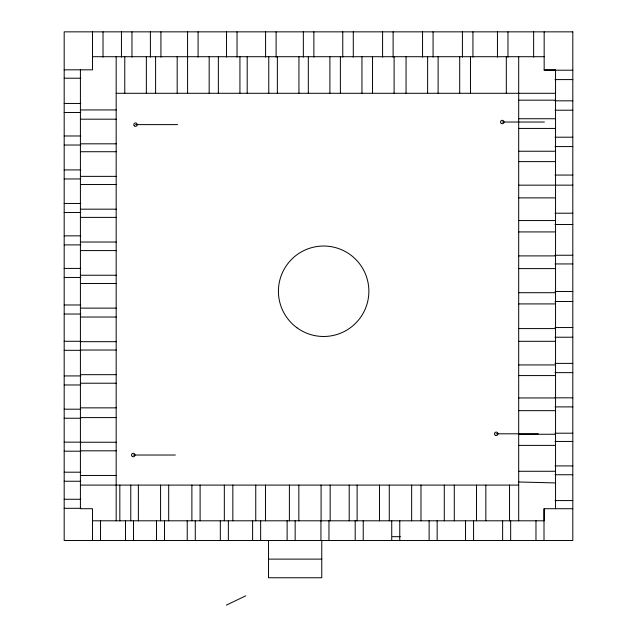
<?xml version="1.0" encoding="UTF-8"?>
<svg xmlns="http://www.w3.org/2000/svg" width="637" height="637" viewBox="0 0 637 637"><rect width="100%" height="100%" fill="white"/><g stroke="black" fill="none" stroke-linecap="round" stroke-linejoin="round"><path stroke-width="0.96" d="M100.527 540.479L100.535 520.628M133.507 540.479L133.515 520.628M164.521 540.479L164.529 520.628M195.264 540.479L195.272 520.628M228.357 540.479L228.357 520.628M260.644 540.479L260.644 520.628M295.154 540.479L295.154 520.628M328.963 540.479L328.971 520.628M363.225 540.479L363.233 520.628M399.765 540.479L399.765 520.628M437.157 540.479L437.157 520.628M473.57 540.479L473.578 520.628M476.468 520.803L476.5 485.099M510.659 540.479L510.659 520.628M544.006 540.479L544.014 508.716L572.814 508.716M226.334 605.15L245.731 595.818M92.492 56.709L544.165 56.709M64.186 69.823L92.492 69.823L92.492 31.85M544.165 69.823L555.552 69.823L555.552 508.716M572.814 70.205L544.165 70.205L544.165 31.85M64.186 78.216L80.78 78.216M555.026 79.593L572.814 79.593M116.173 93.289L555.552 93.289M518.693 100.168L555.552 100.168M555.026 100.829L572.814 100.829M64.186 103.449L80.78 103.449M80.413 109.946L116.173 109.946M555.026 110.209L572.814 110.209M64.186 112.502L80.78 112.502M518.693 118.737L555.552 118.737M80.413 119.183L116.173 119.183M502.251 122.033L544.364 122.033M135.522 124.613L177.635 124.613M518.693 128.435L555.552 128.435M64.186 135.984L80.78 135.984M555.026 137.202L572.814 137.202M80.413 143.819L116.173 143.819M64.186 145.029L80.78 145.029M555.026 146.582L572.814 146.582M518.693 151.24L555.552 151.24M80.413 151.725L116.173 151.725M518.693 161.615L555.552 161.615M64.186 169.912L80.78 169.912M555.026 175.064L572.814 175.064M80.413 176.361L116.173 176.361M64.186 178.957L80.78 178.957M80.413 184.531L116.173 184.531M518.693 185.168L572.814 185.144M518.693 197.884L555.552 197.884M64.186 203.466L80.78 203.466M80.413 209.175L116.173 209.175M64.186 212.511L80.78 212.511M555.026 213.212L572.814 213.212M80.413 217.384L116.173 217.384M518.693 220.561L555.552 220.561M555.026 224.487L572.814 224.487M518.693 231.924L555.552 231.924M64.186 235.849L80.78 235.849M80.413 242.028L116.173 242.028M64.186 244.895L80.78 244.895M80.413 250.596L116.173 250.596M555.026 255.246L572.814 255.246M518.693 255.899L555.552 255.899M555.026 263.941L572.814 263.941M64.186 268.408L80.78 268.408M518.693 268.615L555.552 268.615M80.413 275.24L116.173 275.24M64.186 277.453L80.78 277.453M80.413 283.489L116.173 283.489M555.026 291.499L572.814 291.499M518.693 292.702L555.552 292.702M555.026 301.492L572.814 301.492M518.693 303.913L555.552 303.913M64.186 304.98L80.78 304.98M80.413 308.125L116.173 308.125M64.186 314.033L80.78 314.033M80.413 317.035L116.173 317.035M555.026 327.545L572.814 327.545M518.693 328.588L555.552 328.588M555.026 337.228L572.814 337.228M64.186 341.273L80.78 341.273M518.693 341.305L555.552 341.305M80.413 341.679L116.173 341.679M80.413 350.032L116.173 350.032M64.186 350.318L80.78 350.318M555.026 363.385L572.814 363.385M518.693 364.929L555.552 364.929M555.026 372.645L572.814 372.645M80.413 374.675L116.173 374.675M518.693 375.575L555.552 375.575M64.186 375.926L80.78 375.926M80.413 383.219L116.173 383.219M64.186 384.971L80.78 384.971M555.026 397.822L572.814 397.822M518.693 397.95L555.552 397.95M555.026 406.892L572.814 406.892M80.413 407.855L116.173 407.855M64.186 409.193L80.78 409.193M518.693 410.658L555.552 410.658M80.413 417.593L116.173 417.593M64.186 418.238L80.78 418.238M555.026 433.208L572.814 433.208M496.223 433.805L538.337 433.805M518.693 434.259L555.552 434.259M555.026 441.449L572.814 441.449M64.186 442.15L80.78 442.15M80.413 442.237L116.173 442.237M518.693 445.39L555.552 445.39M80.413 450.821L116.173 450.821M64.186 451.195L80.78 451.195M133.252 455.025L175.366 455.025M555.026 465.918L572.814 465.918M518.693 471.269L555.552 471.269M64.186 472.2L80.78 472.2M555.026 474.748L572.814 474.748M80.413 475.457L116.173 475.457M64.186 481.246L80.78 481.246M80.413 485.099L518.693 485.099M64.186 499.265L80.78 499.265M555.026 500.578L572.814 500.578M64.186 508.31L80.78 508.31M92.492 520.803L544.165 520.803L544.165 508.716M392.543 536.68L400.37 536.68M268.527 559.119L321.765 559.119M518.693 481.978L555.552 482.942M454.277 485.099L454.3 520.803M535.972 520.628L535.972 540.479M533.639 31.85L533.639 57.163M518.693 56.709L518.693 520.803M509.544 485.099L509.544 520.803M507.976 31.85L507.976 57.163M506.319 56.709L506.319 93.289M502.625 520.628L502.625 540.479M497.449 31.85L497.449 57.163M485.84 485.099L485.84 520.803M472.941 31.85L472.941 57.163M470.488 56.709L470.488 93.289M465.536 520.628L465.536 540.479M462.414 31.85L462.414 57.163M459.699 56.709L459.699 93.289M444.284 485.099L444.284 520.803M438.121 56.709L438.121 93.289M433.072 31.85L433.072 57.163M429.123 520.628L429.123 540.479M427.626 56.709L427.626 93.289M422.546 31.85L422.546 57.163M420.985 485.099L420.985 520.803M411.653 485.099L411.653 520.803M406.056 56.709L406.056 93.289M394.104 56.709L394.104 93.289M393.117 31.85L393.117 57.163M391.731 520.628L391.731 540.479M389.279 485.099L389.279 520.803M382.59 31.85L382.59 57.163M379.493 485.099L379.493 520.803M372.526 56.709L372.526 93.289M361.951 56.709L361.951 93.289M357.126 485.099L357.126 520.803M355.191 520.628L355.191 540.479M353.288 31.85L353.288 57.163M349.211 485.099L349.211 520.803M342.762 31.85L342.762 57.163M340.381 56.709L340.381 93.289M330.157 485.099L330.157 520.803M329.894 56.709L329.894 93.289M321.765 540.479L321.765 577.759L268.527 577.759L268.527 540.479M321.088 485.099L321.088 520.803M320.937 520.628L320.937 540.479M313.874 31.85L313.874 57.163M308.316 56.709L308.316 93.289M303.347 31.85L303.347 57.163M298.936 56.709L298.936 93.289M298.849 485.099L298.849 520.803M289.397 485.099L289.397 520.803M287.12 520.628L287.12 540.479M277.358 56.709L277.358 93.289M276.108 31.85L276.108 57.163M268.774 56.709L268.774 93.289M265.581 31.85L265.581 57.163M265.478 485.099L265.478 520.803M255.748 485.099L255.748 520.803M252.61 520.628L252.61 540.479M247.196 56.709L247.196 93.289M239.934 56.709L239.934 93.289M237.044 31.85L237.044 57.163M232.839 485.099L232.839 520.803M226.525 31.85L226.525 57.163M224.328 485.099L224.328 520.803M220.322 520.628L220.322 540.479M218.356 56.709L218.356 93.289M209.167 56.709L209.167 93.289M200.106 485.099L200.106 520.803M198.091 31.85L198.091 57.163M191.888 485.099L191.888 520.803M187.565 31.85L187.589 93.289M187.23 520.628L187.23 540.479M177.182 56.709L177.182 93.289M168.686 485.099L168.686 520.803M160.922 31.85L160.922 57.163M160.58 485.099L160.58 520.803M156.487 520.628L156.487 540.479M155.603 56.709L155.603 93.289M150.396 31.85L150.396 57.163M146.351 56.709L146.351 93.289M138.38 485.099L138.38 520.803M131.97 31.85L131.97 57.163M130.776 485.099L130.776 520.803M125.473 520.628L125.473 540.479M124.772 56.709L124.772 93.289M121.444 31.85L121.444 57.163M119.828 485.099L119.828 520.803M116.173 56.709L116.173 520.803M103.019 31.85L103.019 57.163M92.492 540.479L92.492 508.716L80.413 508.716L80.413 69.823M572.814 31.85L64.186 31.85L64.186 540.479L572.814 540.479L572.814 31.85M296.961 327.768A45.219 45.219 0 0 0 368.608 296.109A45.219 45.219 0 0 0 305.362 249.895A45.219 45.219 0 0 0 296.961 327.768M132.385 456.522A1.728 1.728 0 0 0 134.98 455.025A1.728 1.728 0 0 0 132.385 453.528A1.728 1.728 0 0 0 132.385 456.522M134.303 125.831A1.728 1.728 0 0 0 137.194 125.059A1.728 1.728 0 0 0 135.076 122.949A1.728 1.728 0 0 0 134.303 125.831M501.383 123.53A1.728 1.728 0 0 0 503.978 122.033A1.728 1.728 0 0 0 501.383 120.536A1.728 1.728 0 0 0 501.383 123.53M495.363 435.302A1.728 1.728 0 0 0 497.951 433.805A1.728 1.728 0 0 0 495.363 432.316A1.728 1.728 0 0 0 495.363 435.302"/></g></svg>
